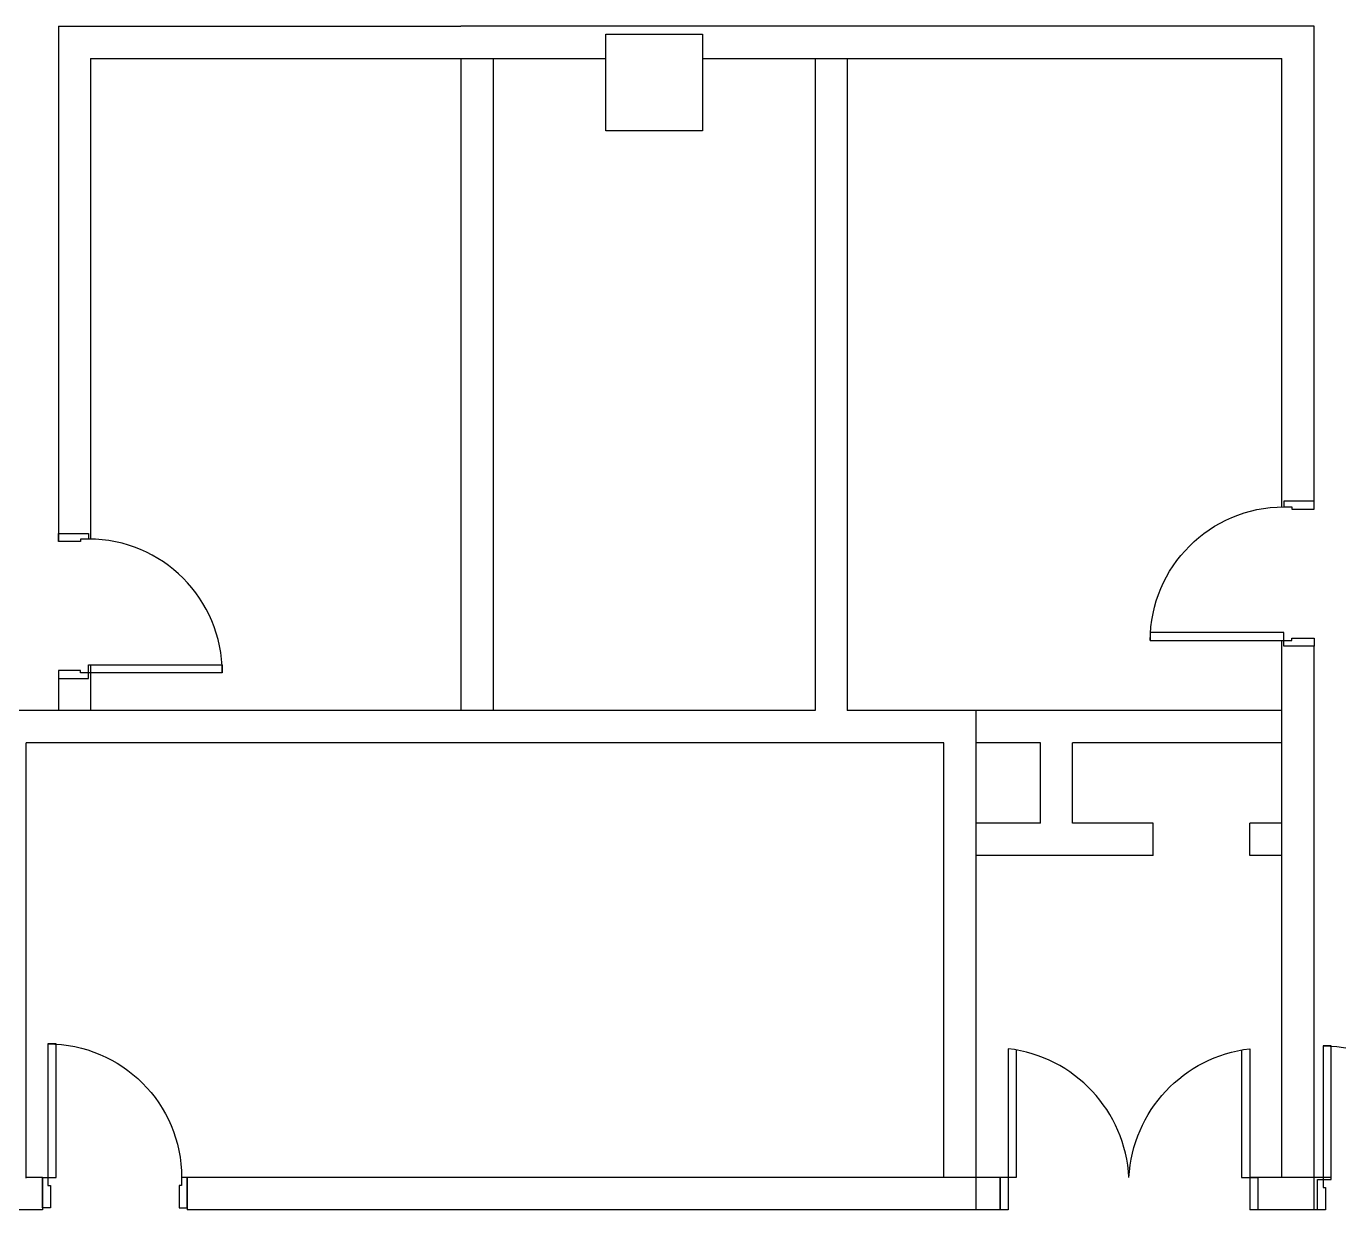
# Model space of a CAD drawing. Header units: inches. Extents: x 13.1 to 42, y 9.4 to 31.7.
# Drawn here: x 24.05 to 32.21, y 16.51 to 23.86 of the extents above; entities that cross this region are included whole.
import ezdxf

# ---------------------------------------------------------------- set-up
doc = ezdxf.new("R2010")
doc.units = ezdxf.units.IN
doc.header["$MEASUREMENT"] = 0
doc.layers.add('COLUMN', color=7, linetype='Continuous', lineweight=25)
doc.layers.add('WALL', color=4, linetype='Continuous', lineweight=30)
doc.layers.add('DW', color=5, linetype='Continuous')
doc.layers.add('rasha door', color=34, linetype='Continuous')

# ---------------------------------------------------------------- blocks, each defined once
blk = doc.blocks.new('A$C0F205328')
at = {"layer": 'DW'}
for p, q in [((100, 992.6), (100, 200)), ((1500, 992.6), (1500, 200)), ((0, 0), (0, 200)), ((100, 200), (0, 200)), ((50, 200), (50, 0)), ((1500, 200), (1600, 200)), ((1550, 200), (1550, 0)), ((1600, 200), (1600, 0)), ((50, 0), (0, 0)), ((1600, 0), (1550, 0))]:
    blk.add_line(p, q, dxfattribs=at)
for points in [[(800, 200, 0.365155), (50, 1000), (50, 200)], [(800, 200, -0.365155), (1550, 1000), (1550, 200)]]:
    blk.add_lwpolyline(points, format="xyb", dxfattribs=at)
blk = doc.blocks.new('D90-10')
at = {"layer": 'rasha door'}
for points in [[(-100, 0), (-100, -35), (-50, -35), (-50, -50), (87.5, -50), (87.5, 0)], [(-100, -85), (-930, -85), (-930, -35), (-100, -35)], [(-100, -900), (-100, -865), (-50, -865), (-50, -850), (87.5, -850), (87.5, -900)]]:
    blk.add_lwpolyline(points, close=True, dxfattribs=at)
blk.add_arc((-100, -35), 830, 180, 270, dxfattribs=at)

msp = doc.modelspace()

# ---------------------------------------------------------------- linework, layer by layer
at = {"layer": 'COLUMN', "color": 8}
msp.add_lwpolyline([(27.6535, 23.8128), (28.2535, 23.8128), (28.2535, 23.2128), (27.6535, 23.2128)], close=True, dxfattribs=at)
msp.add_lwpolyline([(27.6535, 23.8128), (28.2535, 23.8128), (28.2535, 23.2128), (27.6535, 23.2128)], close=True, dxfattribs=at)
at = {"layer": 'WALL', "color": 8}
for p, q in [((24.2535, 23.8628), (26.7535, 23.8628)), ((24.2535, 23.8628), (24.2535, 20.6628)), ((32.0535, 23.8628), (26.7535, 23.8628)), ((32.0535, 20.8628), (32.0535, 23.8628)), ((24.4535, 23.6628), (27.6535, 23.6628)), ((24.4535, 23.6628), (24.4535, 20.6777)), ((26.7535, 23.6628), (26.7535, 19.6128)), ((28.2535, 23.6628), (31.8535, 23.6628)), ((28.9535, 23.6628), (28.9535, 19.6128)), ((29.1535, 23.6628), (29.1535, 21.1128)), ((31.8535, 20.8777), (31.8535, 23.6628)), ((26.7535, 23.6128), (26.7535, 21.5128)), ((26.9535, 23.6128), (26.9535, 19.6128)), ((26.9535, 23.6128), (26.9535, 19.6128)), ((28.9535, 23.6128), (28.9535, 19.6128)), ((29.1535, 21.1128), (29.1535, 19.6128)), ((31.8535, 16.7128), (31.8535, 20.0478)), ((32.0535, 16.5128), (32.0535, 20.0128)), ((24.4535, 19.8978), (24.4535, 19.6128)), ((24.2535, 19.8628), (24.2535, 19.6128)), ((28.9535, 19.6128), (23.8535, 19.6128)), ((30.4785, 19.6128), (29.1535, 19.6128)), ((29.9535, 16.5128), (29.9535, 19.6128)), ((31.8535, 19.6128), (30.4785, 19.6128)), ((24.0535, 16.7128), (24.0535, 19.4128)), ((29.7535, 19.4128), (24.0535, 19.4128)), ((24.0535, 16.7128), (24.0535, 19.4128)), ((29.7535, 19.4128), (24.0535, 19.4128)), ((24.0535, 16.7128), (24.0535, 19.4128)), ((29.7535, 19.4128), (24.0535, 19.4128)), ((24.0535, 16.7093), (24.0535, 19.4128)), ((29.7535, 19.4128), (24.0535, 19.4128)), ((29.7535, 16.7128), (29.7535, 19.4128)), ((29.7535, 16.7128), (29.7535, 19.4128)), ((29.7535, 16.7128), (29.7535, 19.4128)), ((29.7535, 16.7128), (29.7535, 19.4128)), ((30.3535, 19.4128), (29.9535, 19.4128)), ((30.3535, 19.4128), (29.9535, 19.4128)), ((30.3535, 18.9128), (30.3535, 19.4128)), ((30.3535, 18.9128), (30.3535, 19.4128)), ((30.5535, 18.9128), (30.5535, 19.4128)), ((31.8535, 19.4128), (30.5535, 19.4128)), ((30.5535, 18.9128), (30.5535, 19.4128)), ((31.8535, 19.4128), (30.5535, 19.4128)), ((31.8535, 18.9128), (31.8535, 19.4128)), ((31.8535, 18.9128), (31.8535, 19.4128)), ((30.3535, 18.9128), (29.9535, 18.9128)), ((30.3535, 18.9128), (29.9535, 18.9128)), ((31.0535, 18.9128), (30.5535, 18.9128)), ((31.0535, 18.9128), (30.5535, 18.9128)), ((31.0535, 18.7128), (31.0535, 18.9128)), ((31.0535, 18.7128), (31.0535, 18.9128)), ((31.6535, 18.7128), (31.6535, 18.9128)), ((31.8535, 18.9128), (31.6535, 18.9128)), ((31.6535, 18.7128), (31.6535, 18.9128)), ((31.8535, 18.9128), (31.6535, 18.9128)), ((31.0535, 18.7128), (29.9535, 18.7128)), ((31.0535, 18.7128), (29.9535, 18.7128)), ((31.8535, 18.7128), (31.6535, 18.7128)), ((31.8535, 18.7128), (31.6535, 18.7128)), ((31.8535, 16.7128), (31.8535, 18.7128)), ((32.0535, 16.5128), (32.0535, 17.1628)), ((24.1535, 16.7128), (24.0535, 16.7128)), ((24.1535, 16.7128), (24.0535, 16.7128)), ((24.1535, 16.7128), (24.1535, 16.5128)), ((29.7535, 16.7128), (25.0535, 16.7128)), ((29.7535, 16.7128), (25.0535, 16.7128)), ((29.7535, 16.7128), (25.0535, 16.7128)), ((29.7535, 16.7128), (25.0535, 16.7128)), ((25.0535, 16.7128), (25.0535, 16.5128)), ((30.1535, 16.7128), (25.0535, 16.7128)), ((30.1035, 16.7128), (29.9535, 16.7128)), ((30.1035, 16.7128), (29.9535, 16.7128)), ((30.1035, 16.7128), (30.1035, 16.5128)), ((30.1035, 16.7128), (30.1035, 16.5128)), ((32.1599, 16.7128), (31.6535, 16.7128)), ((31.7035, 16.7128), (31.7035, 16.5128)), ((31.8535, 16.7128), (31.7035, 16.7128)), ((31.7035, 16.7128), (31.7035, 16.5128)), ((31.8535, 16.7128), (31.7035, 16.7128)), ((24.1535, 16.5128), (23.8535, 16.5128)), ((30.1035, 16.5128), (25.0535, 16.5128)), ((30.1535, 16.5128), (25.0535, 16.5128)), ((32.1249, 16.5128), (31.6535, 16.5128)), ((32.0535, 16.5128), (31.7035, 16.5128)), ((32.0535, 16.5128), (31.7035, 16.5128))]:
    msp.add_line(p, q, dxfattribs=at)
at = {"layer": 'WALL', "color": 8, "ltscale": 200}
for p, q in [((26.9535, 23.6628), (26.9535, 22.8921)), ((26.7535, 23.6128), (26.7535, 23.6128))]:
    msp.add_line(p, q, dxfattribs=at)

# ---------------------------------------------------------------- block references
at = {"layer": 'DW', "color": 8, "yscale": 0.001, "zscale": 0.001}
for p, xscale, rotation in [((31.966, 20.0128), -0.001, 180), ((24.341, 19.8128), 0.001, 180), ((24.1535, 16.6128), -0.001, 90), ((32.0749, 16.6003), -0.001, 90)]:
    msp.add_blockref('D90-10', p, dxfattribs=dict(at, xscale=xscale, rotation=rotation))
at = {"layer": 'DW', "color": 8, "xscale": 0.001, "yscale": 0.001, "zscale": 0.001}
msp.add_blockref('A$C0F205328', (30.1035, 16.5128), dxfattribs=at)
msp.add_blockref('A$C0F205328', (30.1035, 16.5128), dxfattribs=at)

doc.saveas('drawing.dxf')
